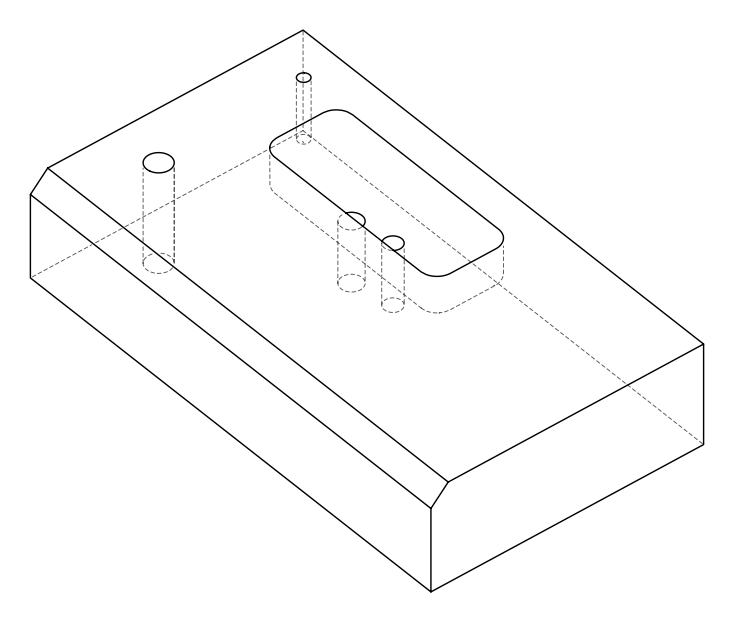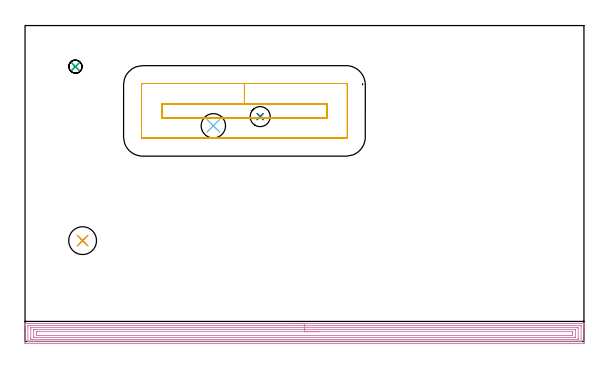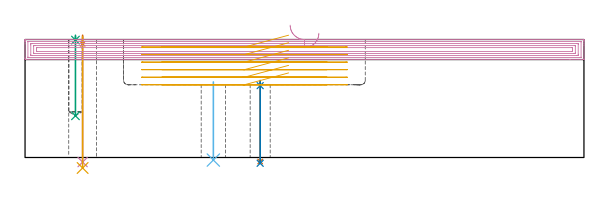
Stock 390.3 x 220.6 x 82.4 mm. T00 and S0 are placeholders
(PLAN: 11 operations, 8 tool changes, 26 min)
(1 SPOT_DRILL | STEP1HOLE | NXT0321_9005460120000 | 0.05 min | 183 mm3)
(2 SPOT_DRILL_1 | STEP1HOLE_2 | NXT0321_9005460120000 | 0.04 min | 3475 mm3)
(3 SPOT_DRILL_2 | STEP1POCKET | NXT0321_9005460120000 | 0.03 min | 1 mm3)
(4 DRILL_THROUGH_HOLE_INTO_CENTER | STEP1HOLE | NXT0301_065 | 0.35 min | 5556 mm3)
(5 DRILL_TO_ENLARGE_THROUGH_HOLE | STEP1HOLE | UGT0301_261 | 0.37 min | 18583 mm3)
(6 INDEXABLE_INSERT_DRILL_THROUGH_HOLE_FROM_SOLID | STEP1HOLE_1 | NXT0302_005 | 0.23 min | 18671 mm3)
(7 DRILL_THROUGH_HOLE_INTO_CENTER_1 | STEP1HOLE_2 | NXT0301_042 | 0.23 min | 2006 mm3)
(8 DRILL_TO_ENLARGE_THROUGH_HOLE_1 | STEP1HOLE_2 | NXT0301_104 | 0.24 min | 7176 mm3)
(9 DRILL_BLIND_HOLE_INTO_CENTER | STEP1POCKET | UGT0301_207 | 0.22 min | 3402 mm3)
(10 AREA_MILL | FG_CHAMFER_SURFACE | UGT0205_001 | 15.92 min | 38245 mm3)
(11 MILL_RECTANGULAR_POCKET | POCKET_RECTANGULAR_STRAIGHT | NXT0201_007 | Follow Part, ap 6.25, ae 75% | 8.32 min | 319222 mm3)
(TOOL NXT0321_9005460120000 | NC Spot Drill, 142deg, 12mm, Carbide, Uncoated | D12 PA142 FL30 Z2)
(TOOL NXT0301_065 | Carbide Drill 9.4mm [860.1-0940-075A1-MM 2214] | D9.4 PA140 FL98 Z2)
(TOOL UGT0301_261 | Twist Drill 19.4 mm | D19.4 PA118 FL140 Z2)
(TOOL NXT0302_005 | Index. Insert Drill 17mm [880-D1700L20-05] | D17 PA176 FL85 Z2)
(TOOL NXT0301_042 | Carbide Drill 7.1mm [860.1-0710-057A1-MM 2214] | D7.1 PA140 FL85 Z2)
(TOOL NXT0301_104 | Carbide Drill 14mm [860.1-1400-112A1-MM 2214] | D14 PA140 FL123 Z2)
(TOOL UGT0301_207 | Twist Drill 9.2 mm | D9.2 PA118 FL80 Z2)
(TOOL UGT0205_001 | Chamfer Mill 20 x 3 x 45 deg. | D20 FL50 Z2)
(TOOL NXT0201_007 | ENDMILL 25mm [R216.25-25050GCK54P 1620] | D25 R3 FL54 Z5)
(OP 1 SPOT_DRILL)
G17 G21 G94 G90
T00 M6
G54
G17 G0 G90 X40.2 Y70.4 S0 M3
G43 Z92.4 H0
G94 G81 G98 Z79.4 F250. R85.4
G80
M5
M2
(OP 2 SPOT_DRILL_1)
G17 G21 G94 G90
T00 M6
G54
G17 G0 G90 X164.2 Y157. S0 M3
G43 Z92.4 H0
G94 G81 G98 Z50.193 F250. R53.8
G80
M5
M2
(OP 3 SPOT_DRILL_2)
G17 G21 G94 G90
T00 M6
G54
G17 G0 G90 X35.2 Y191.9 S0 M3
G43 Z92.4 H0
G94 G81 G98 Z82.004 F250. R85.4
G80
M5
M2
(OP 4 DRILL_THROUGH_HOLE_INTO_CENTER)
G17 G21 G94 G90
T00 M6
G54
G17 G0 G90 X40.2 Y70.4 S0 M3
G43 Z92.4 H1
G94 G73 G98 Z-3.211 F250. Q8.561 R84.4
G80
M5
M2
(OP 5 DRILL_TO_ENLARGE_THROUGH_HOLE)
G17 G21 G94 G90
T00 M6
G54
G17 G0 G90 X40.2 Y70.4 S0 M3
G43 Z92.4 H0
G94 G73 G98 Z-7.328 F250. Q17.946 R84.4
G80
M5
M2
(OP 6 INDEXABLE_INSERT_DRILL_THROUGH_HOLE_FROM_SOLID)
G17 G21 G94 G90
T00 M6
G54
G17 G0 G90 X131.5 Y150.6 S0 M3
G43 Z92.4 H1
G94 G81 G98 Z-1.797 F250. R52.8
G80
M5
M2
(OP 7 DRILL_THROUGH_HOLE_INTO_CENTER_1)
G17 G21 G94 G90
T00 M6
G54
G17 G0 G90 X164.2 Y157. S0 M3
G43 Z92.4 H1
G94 G73 G98 Z-2.792 F250. Q6.699 R52.8
G80
M5
M2
(OP 8 DRILL_TO_ENLARGE_THROUGH_HOLE_1)
G17 G21 G94 G90
T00 M6
G54
G17 G0 G90 X164.2 Y157. S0 M3
G43 Z92.4 H1
G94 G73 G98 Z-4.048 F250. Q13.712 R52.8
G80
M5
M2
(OP 9 DRILL_BLIND_HOLE_INTO_CENTER)
G17 G21 G94 G90
T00 M6
G54
G17 G0 G90 X35.2 Y191.9 S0 M3
G43 Z92.4 H0
G94 G81 G98 Z29.1 F250. R84.4
G80
M5
M2
(OP 10 AREA_MILL)
G17 G21 G94 G90
T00 M6
G54
G17 G0 G90 X185.15 Y12.5 S1061 M3
G43 Z92.4 H0
G94 G1 X185.188 Z91.528 F250.
X185.302 Z90.663
X185.491 Z89.812
X185.753 Z88.98
X186.087 Z88.174
X186.49 Z87.4
X186.958 Z86.664
X187.49 Z85.972
X188.079 Z85.329
X188.722 Z84.739
X189.414 Z84.208
X190.15 Z83.74
X190.924 Z83.337
X191.73 Z83.003
X192.562 Z82.741
X193.414 Z82.552
X194.278 Z82.438
X195.15 Z82.4
X390.115
X390.29 Y12.497 Z82.389
X390.298 Y12.332 Z82.225
X390.3 Y12.161 Z82.06
Y11.936 Z81.836
Y11.211 Z81.105
Y9.969 Z79.866
Y8.575 Z78.47
Y-1.089 Z68.808
X390.298 Y-1.349 Z68.548
X390.29 Y-1.492 Z68.406
X390.145 Y-1.499 Z68.399
X380.56 Y-1.5 Z68.4
X0.632
X0.217 Y-1.497 Z68.402
X0.01 Y-1.492 Z68.405
X0.005 Y-1.089 Z68.808
X0. Y-0.468 Z69.429
Y9.453 Z79.348
Y10.848 Z80.744
Y11.211 Z81.105
Y11.936 Z81.836
Y12.161 Z82.06
X0.002 Y12.332 Z82.225
X0.01 Y12.497 Z82.389
X0.185 Y12.5 Z82.4
X195.15
Y11.086 Z80.986
X387.88 Y11.085 Z80.985
X388.008 Y11.084 Z80.984
X388.245 Y11.079 Z80.979
X388.291 Y11.074 Z80.974
X388.295 Y11.041 Z80.941
X388.297 Y11.005 Z80.905
X388.3 Y10.798 Z80.698
X388.299 Y0.117 Z70.017
X388.298 Y0.007 Z69.907
X388.293 Y-0.066 Z69.834
X388.289 Y-0.08 Z69.82
X388.285 Y-0.082 Z69.818
X388.263 Y-0.084 Z69.816
X387.88 Y-0.086 Z69.814
X387.752
X2.42 Y-0.085 Z69.815
X2.292 Y-0.084 Z69.816
X2.055 Y-0.079 Z69.821
X2.009 Y-0.074 Z69.826
X2.005 Y-0.041 Z69.859
X2.003 Y-0.005 Z69.895
X2. Y0.202 Z70.102
X2.001 Y10.883 Z80.783
X2.002 Y10.993 Z80.893
X2.007 Y11.066 Z80.966
X2.011 Y11.08 Z80.98
X2.015 Y11.082 Z80.982
X2.037 Y11.084 Z80.984
X2.42 Y11.085 Z80.985
X2.548 Y11.086 Z80.986
X195.15
Y9.671 Z79.571
X385.197
X385.872 Y9.668 Z79.568
X386.091 Y9.664 Z79.564
X386.29 Y9.652 Z79.552
X386.295 Y9.453 Z79.353
X386.299 Y9.249 Z79.149
X386.3 Y2.22 Z72.12
X386.295 Y1.547 Z71.447
X386.293 Y1.348 Z71.248
X386.091 Y1.336 Z71.236
X385.417 Y1.33 Z71.23
X385.197 Y1.329 Z71.229
X5.104
X4.428 Y1.332 Z71.232
X4.209 Y1.336 Z71.236
X4.01 Y1.348 Z71.248
X4.005 Y1.547 Z71.447
X4.001 Y1.751 Z71.651
X4. Y8.78 Z78.68
X4.005 Y9.453 Z79.353
X4.007 Y9.652 Z79.552
X4.209 Y9.664 Z79.564
X4.883 Y9.67 Z79.57
X5.104 Y9.671 Z79.571
X195.15
Y8.257 Z78.157
X383.732
X384.149 Y8.253 Z78.153
X384.226 Y8.25 Z78.15
X384.29 Y8.238 Z78.138
X384.293 Y8.134 Z78.034
X384.3 Y7.699 Z77.599
Y3.306 Z73.206
X384.293 Y2.866 Z72.766
X384.29 Y2.762 Z72.662
X384.168 Y2.75 Z72.65
X383.975 Y2.746 Z72.646
X383.408 Y2.743 Z72.643
X383.084
X6.568
X6.151 Y2.747 Z72.647
X6.074 Y2.75 Z72.65
X6.01 Y2.762 Z72.662
X6.007 Y2.866 Z72.766
X6. Y3.301 Z73.201
Y7.694 Z77.594
X6.007 Y8.134 Z78.034
X6.01 Y8.238 Z78.138
X6.132 Y8.25 Z78.15
X6.325 Y8.254 Z78.154
X6.892 Y8.257 Z78.157
X7.216
X195.15
Y6.843 Z76.743
X381.594 Y6.842 Z76.742
X381.619
X382.29 Y6.818 Z76.718
X382.299 Y6.15 Z76.05
Y5.061 Z74.961
X382.296 Y4.396 Z74.296
X382.29 Y4.182 Z74.082
X381.644 Y4.158 Z74.058
X381.619
X8.706
X8.681
X8.01 Y4.182 Z74.082
X8.001 Y4.85 Z74.75
Y5.939 Z75.839
X8.004 Y6.604 Z76.504
X8.01 Y6.818 Z76.718
X8.656 Y6.842 Z76.742
X8.681
X195.15 Y6.843 Z76.743
X196.022 Z76.781
X196.886 Z76.895
X197.738 Z77.084
X198.57 Z77.346
X199.376 Z77.68
X200.15 Z78.083
X200.886 Z78.552
X201.578 Z79.083
X202.221 Z79.672
X202.81 Z80.315
X203.342 Z81.007
X203.81 Z81.743
X204.213 Z82.517
X204.547 Z83.323
X204.809 Z84.155
X204.998 Z85.007
X205.112 Z85.871
X205.15 Z86.743
G0 Z92.4
M5
M2
(OP 11 MILL_RECTANGULAR_POCKET)
G17 G21 G94 G90
T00 M6
G54
G17 G0 G90 X184.052 Y165.85 S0 M3
G43 Z92.4 H1
Z85.4
G94 G1 X153.2 Z77.133 F250.
X95.55 F500.
Y156.15
X210.85
Y165.85
X153.2
Y180.1
X82.2
G3 X81.3 Y179.2 R0.9
G1 Y142.8
G3 X82.2 Y141.9 R0.9
G1 X224.2
G3 X225.1 Y142.8 R0.9
G1 Y179.2
G3 X224.2 Y180.1 R0.9
G1 X153.2
X152.2
G0 X184.052 Y165.85 Z80.133
G1 X153.2 Z71.867 F250.
X95.55 F500.
Y156.15
X210.85
Y165.85
X153.2
Y180.1
X82.2
G3 X81.3 Y179.2 R0.9
G1 Y142.8
G3 X82.2 Y141.9 R0.9
G1 X224.2
G3 X225.1 Y142.8 R0.9
G1 Y179.2
G3 X224.2 Y180.1 R0.9
G1 X153.2
X152.2
G0 X184.052 Y165.85 Z74.867
G1 X153.2 Z66.6 F250.
X95.55 F500.
Y156.15
X210.85
Y165.85
X153.2
Y180.1
X82.2
G3 X81.3 Y179.2 R0.9
G1 Y142.8
G3 X82.2 Y141.9 R0.9
G1 X224.2
G3 X225.1 Y142.8 R0.9
G1 Y179.2
G3 X224.2 Y180.1 R0.9
G1 X153.2
X152.2
G0 X184.052 Y165.85 Z69.6
G1 X153.2 Z61.333 F250.
X95.55 F500.
Y156.15
X210.85
Y165.85
X153.2
Y180.1
X82.2
G3 X81.3 Y179.2 R0.9
G1 Y142.8
G3 X82.2 Y141.9 R0.9
G1 X224.2
G3 X225.1 Y142.8 R0.9
G1 Y179.2
G3 X224.2 Y180.1 R0.9
G1 X153.2
X152.2
G0 X184.052 Y165.85 Z64.333
G1 X153.2 Z56.067 F250.
X95.55 F500.
Y156.15
X210.85
Y165.85
X153.2
Y180.1
X82.2
G3 X81.3 Y179.2 R0.9
G1 Y142.8
G3 X82.2 Y141.9 R0.9
G1 X224.2
G3 X225.1 Y142.8 R0.9
G1 Y179.2
G3 X224.2 Y180.1 R0.9
G1 X153.2
X152.2
G0 X184.052 Y165.85 Z59.067
G1 X153.2 Z50.8 F250.
X95.55 F500.
Y156.15
X210.85
Y165.85
X153.2
Y180.1
X82.2
G3 X81.3 Y179.2 R0.9
G1 Y142.8
G3 X82.2 Y141.9 R0.9
G1 X224.2
G3 X225.1 Y142.8 R0.9
G1 Y179.2
G3 X224.2 Y180.1 R0.9
G1 X153.2
X152.2
G0 Z92.4
M5
M2
